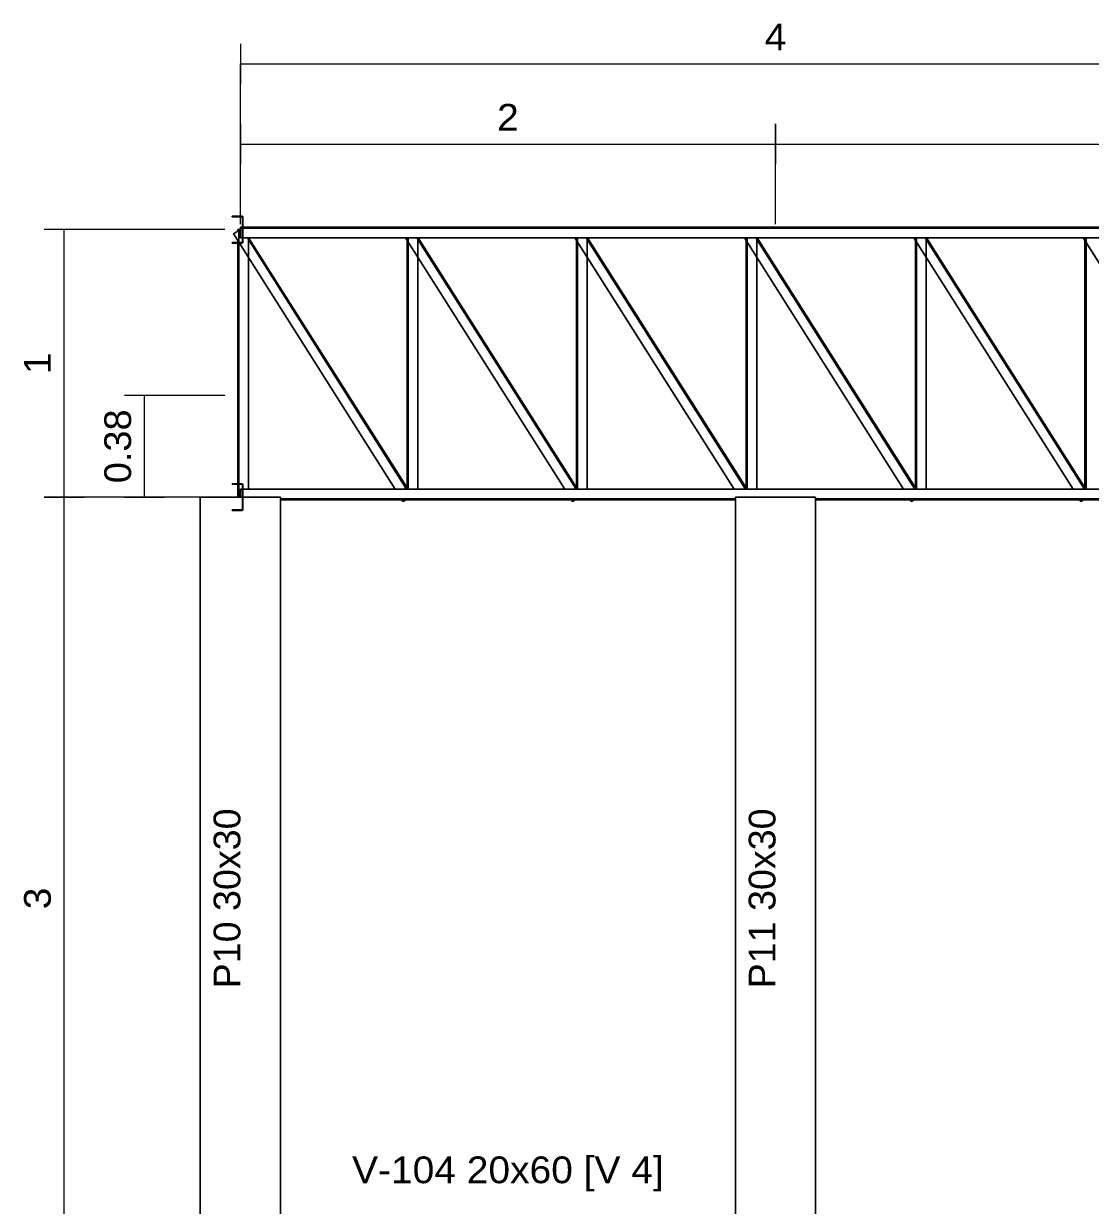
# Model space of a CAD drawing. Header units: millimetres. Extents: x 0 to 123, y 0 to 42.
# Drawn here: x 6.082 to 10.069, y 6.471 to 10.888 of the extents above; entities that cross this region are included whole.
import ezdxf
from ezdxf.enums import TextEntityAlignment as Align

# ---------------------------------------------------------------- set-up
doc = ezdxf.new("R2010")
doc.units = ezdxf.units.MM
for name, color, linetype, lineweight in [('BARRAS_DE_ACO', 7, 'Continuous', 0), ('BARRAS_DE_CONCRETO', 7, 'Continuous', 0), ('COTAS', 13, 'Continuous', 0), ('REFERENCIA_DAS_BARRAS', 2, 'Continuous', 0)]:
    doc.layers.add(name, color=color, linetype=linetype, lineweight=lineweight)
doc.styles.add('CYPETXT', font='arial.ttf', dxfattribs={"height": 0.2})

msp = doc.modelspace()

# ---------------------------------------------------------------- linework, layer by layer
at = {"layer": 'BARRAS_DE_ACO'}
for p, q in [((6.86182, 10.16804), (6.86182, 10.16604)), ((6.86182, 10.16604), (6.89782, 10.16604)), ((6.89782, 10.16804), (6.89935, 10.16774)), ((6.89782, 10.16604), (6.89859, 10.16589)), ((6.89859, 10.16589), (6.89923, 10.16546)), ((6.89923, 10.16546), (6.89967, 10.16481)), ((6.89935, 10.16774), (6.90065, 10.16687)), ((6.89967, 10.16481), (6.89982, 10.16404)), ((6.89982, 10.16404), (6.89982, 10.07204)), ((6.90152, 10.16557), (6.90065, 10.16687)), ((6.90065, 10.16687), (6.90152, 10.16557)), ((6.90182, 10.16404), (6.90152, 10.16557)), ((6.90152, 10.16557), (6.90182, 10.16404)), ((6.90182, 10.07204), (6.90182, 10.16404)), ((6.86673, 10.10201), (6.89204, 10.11804)), ((6.882, 10.11168), (6.882, 10.11804)), ((6.89204, 10.12782), (6.89982, 10.12782)), ((6.89982, 10.12782), (6.89204, 10.12782)), ((6.89982, 10.12752), (6.89204, 10.12752)), ((6.89982, 10.12665), (6.89204, 10.12665)), ((6.89204, 10.12582), (6.89204, 10.12567)), ((6.89204, 10.12536), (6.89204, 10.12524)), ((6.89982, 10.12536), (6.89204, 10.12536)), ((6.89204, 10.12536), (6.89204, 10.12524)), ((6.89204, 10.12524), (6.89204, 10.12536)), ((6.89204, 10.12459), (6.89204, 10.12536)), ((6.89204, 10.12524), (6.89204, 10.12536)), ((6.89204, 10.12524), (6.89204, 10.12536)), ((6.89982, 10.12382), (6.89204, 10.12382)), ((6.90182, 10.12782), (16.39204, 10.12782)), ((6.86673, 10.10201), (6.8823, 10.07743)), ((6.882, 10.07004), (6.882, 10.07791)), ((6.882, 10.07791), (6.882, 10.07004)), ((6.88261, 10.11207), (6.8823, 10.11188)), ((6.8823, 10.07004), (6.8823, 10.07743)), ((6.8823, 10.07743), (6.8823, 10.07004)), ((6.88316, 10.11242), (6.88359, 10.11269)), ((6.88317, 10.07004), (6.88317, 10.07606)), ((6.88317, 10.07606), (6.88317, 10.07004)), ((6.88317, 10.07606), (6.88447, 10.07401)), ((6.88447, 10.07004), (6.88447, 10.07401)), ((6.88447, 10.07401), (6.88447, 10.07004)), ((6.89982, 10.08782), (6.89204, 10.08782)), ((6.89204, 10.08782), (6.89982, 10.08782)), ((6.89982, 10.07204), (6.89967, 10.07128)), ((6.89967, 10.07128), (6.89982, 10.07204)), ((6.90152, 10.07051), (6.90182, 10.07204)), ((16.39204, 10.08782), (6.90182, 10.08782)), ((7.51339, 9.14826), (6.91833, 10.08782)), ((6.91833, 10.08782), (7.51339, 9.14826)), ((6.922, 9.14826), (6.922, 10.08782)), ((6.922, 10.08782), (6.922, 9.14826)), ((7.5165, 9.14863), (6.922, 10.08732)), ((6.922, 10.08732), (7.5165, 9.14863)), ((7.5152, 9.14826), (6.922, 10.0849)), ((6.922, 10.0849), (7.5152, 9.14826)), ((7.51563, 9.15162), (6.9227, 10.08782)), ((6.9227, 10.08782), (7.51563, 9.15162)), ((7.51533, 9.15267), (6.92306, 10.08782)), ((6.92306, 10.08782), (7.51533, 9.15267)), ((8.10411, 9.14826), (7.50905, 10.08782)), ((7.50905, 10.08782), (8.10411, 9.14826)), ((7.50905, 10.08782), (7.51533, 10.07791)), ((7.50905, 10.08782), (7.51533, 10.07791)), ((7.51533, 9.15267), (7.51533, 10.07791)), ((7.51533, 10.07791), (7.51533, 9.15267)), ((7.51563, 9.15162), (7.51563, 10.07743)), ((7.51563, 10.07743), (7.51563, 9.15162)), ((7.51563, 10.07743), (7.51595, 10.07693)), ((7.5165, 9.14863), (7.5165, 10.07606)), ((7.5165, 10.07606), (7.5165, 9.14863)), ((7.5165, 10.07606), (7.51774, 10.0741)), ((7.5178, 9.14826), (7.5178, 10.07401)), ((7.5178, 10.07401), (7.5178, 9.14826)), ((7.51933, 9.14826), (7.51933, 10.08782)), ((7.51933, 10.08782), (7.51933, 9.14826)), ((8.14672, 9.14826), (7.55166, 10.08782)), ((7.55166, 10.08782), (8.14672, 9.14826)), ((7.55533, 9.14826), (7.55533, 10.08782)), ((7.55533, 10.08782), (7.55533, 9.14826)), ((8.14983, 9.14863), (7.55533, 10.08732)), ((7.55533, 10.08732), (8.14983, 9.14863)), ((8.14853, 9.14826), (7.55533, 10.0849)), ((7.55533, 10.0849), (8.14853, 9.14826)), ((8.14897, 9.15162), (7.55604, 10.08782)), ((7.55604, 10.08782), (8.14897, 9.15162)), ((8.14866, 9.15267), (7.5564, 10.08782)), ((7.5564, 10.08782), (8.14866, 9.15267)), ((7.5564, 10.08782), (8.14866, 9.15267)), ((8.73744, 9.14826), (8.14238, 10.08782)), ((8.14238, 10.08782), (8.73744, 9.14826)), ((8.14238, 10.08782), (8.14866, 10.07791)), ((8.14238, 10.08782), (8.14866, 10.07791)), ((8.14866, 9.15267), (8.14866, 10.07791)), ((8.14866, 10.07791), (8.14866, 9.15267)), ((8.14897, 9.15162), (8.14897, 10.07743)), ((8.14897, 10.07743), (8.14897, 9.15162)), ((8.14897, 10.07743), (8.14928, 10.07693)), ((8.14983, 9.14863), (8.14983, 10.07606)), ((8.14983, 10.07606), (8.14983, 9.14863)), ((8.14983, 10.07606), (8.15113, 10.07401)), ((8.15113, 9.14826), (8.15113, 10.07401)), ((8.15113, 10.07401), (8.15113, 9.14826)), ((8.15266, 9.14826), (8.15266, 10.08782)), ((8.15266, 10.08782), (8.15266, 9.14826)), ((8.78005, 9.14826), (8.185, 10.08782)), ((8.185, 10.08782), (8.78005, 9.14826)), ((8.18866, 9.14826), (8.18866, 10.08782)), ((8.18866, 10.08782), (8.18866, 9.14826)), ((8.78317, 9.14863), (8.18866, 10.08732)), ((8.18866, 10.08732), (8.78317, 9.14863)), ((8.78187, 9.14826), (8.18866, 10.0849)), ((8.18866, 10.0849), (8.78187, 9.14826)), ((8.7823, 9.15162), (8.18937, 10.08782)), ((8.18937, 10.08782), (8.7823, 9.15162)), ((8.782, 9.15267), (8.18973, 10.08782)), ((8.18973, 10.08782), (8.782, 9.15267)), ((8.77572, 10.08782), (9.37077, 9.14826)), ((8.77572, 10.08782), (8.7823, 10.07743)), ((8.782, 9.15267), (8.782, 10.07791)), ((8.782, 10.07791), (8.782, 9.15267)), ((8.7823, 9.15162), (8.7823, 10.07743)), ((8.7823, 10.07743), (8.7823, 9.15162)), ((8.78317, 9.14863), (8.78317, 10.07606)), ((8.78317, 10.07606), (8.78317, 9.14863)), ((8.78317, 10.07606), (8.78441, 10.0741)), ((8.78447, 9.14826), (8.78447, 10.07401)), ((8.78447, 10.07401), (8.78447, 9.14826)), ((8.78447, 10.07401), (8.7857, 10.07207)), ((8.786, 9.14826), (8.786, 10.08782)), ((8.786, 10.08782), (8.786, 9.14826)), ((9.41339, 9.14826), (8.81833, 10.08782)), ((8.81833, 10.08782), (9.41339, 9.14826)), ((8.822, 9.14826), (8.822, 10.08782)), ((8.822, 10.08782), (8.822, 9.14826)), ((9.4165, 9.14863), (8.822, 10.08732)), ((8.822, 10.08732), (9.4165, 9.14863)), ((9.4152, 9.14826), (8.822, 10.0849)), ((8.822, 10.0849), (9.4152, 9.14826)), ((9.41563, 9.15162), (8.8227, 10.08782)), ((8.8227, 10.08782), (9.41563, 9.15162)), ((9.41533, 9.15267), (8.82306, 10.08782)), ((8.82306, 10.08782), (9.41533, 9.15267)), ((10.00411, 9.14826), (9.40905, 10.08782)), ((9.40905, 10.08782), (10.00411, 9.14826)), ((9.40905, 10.08782), (9.41533, 10.07791)), ((9.40905, 10.08782), (9.41533, 10.07791)), ((9.41533, 9.15267), (9.41533, 10.07791)), ((9.41533, 10.07791), (9.41533, 9.15267)), ((9.41563, 9.15162), (9.41563, 10.07743)), ((9.41563, 10.07743), (9.41563, 9.15162)), ((9.41563, 10.07743), (9.41595, 10.07693)), ((9.41647, 10.07612), (9.41774, 10.0741)), ((9.4165, 9.14863), (9.4165, 10.07606)), ((9.4165, 10.07606), (9.4165, 9.14863)), ((9.4178, 9.14826), (9.4178, 10.07401)), ((9.4178, 10.07401), (9.4178, 9.14826)), ((9.4178, 10.07401), (9.41903, 10.07207)), ((9.41933, 9.14826), (9.41933, 10.08782)), ((9.41933, 10.08782), (9.41933, 9.14826)), ((10.04672, 9.14826), (9.45166, 10.08782)), ((9.45166, 10.08782), (10.04672, 9.14826)), ((9.45533, 9.14826), (9.45533, 10.08782)), ((9.45533, 10.08782), (9.45533, 9.14826)), ((10.04983, 9.14863), (9.45533, 10.08732)), ((9.45533, 10.08732), (10.04983, 9.14863)), ((10.04853, 9.14826), (9.45533, 10.0849)), ((9.45533, 10.0849), (10.04853, 9.14826)), ((10.04897, 9.15162), (9.45604, 10.08782)), ((9.45604, 10.08782), (10.04897, 9.15162)), ((10.04866, 9.15267), (9.4564, 10.08782)), ((9.4564, 10.08782), (10.04866, 9.15267)), ((10.04238, 10.08782), (10.63744, 9.14826)), ((10.04238, 10.08782), (10.04866, 10.07791)), ((10.04238, 10.08782), (10.04866, 10.07791)), ((10.04238, 10.08782), (10.04897, 10.07743)), ((10.04866, 9.15267), (10.04866, 10.07791)), ((10.04866, 10.07791), (10.04866, 9.15267)), ((10.04897, 9.15162), (10.04897, 10.07743)), ((10.04897, 10.07743), (10.04897, 9.15162)), ((10.04983, 9.14863), (10.04983, 10.07606)), ((10.04983, 10.07606), (10.04983, 9.14863)), ((10.04983, 10.07606), (10.05108, 10.0741)), ((10.05113, 9.14826), (10.05113, 10.07401)), ((10.05113, 10.07401), (10.05113, 9.14826)), ((10.05113, 10.07401), (10.05236, 10.07207)), ((10.05266, 9.14826), (10.05266, 10.08782)), ((10.05266, 10.08782), (10.05266, 9.14826)), ((6.882, 10.07004), (6.86182, 10.07004)), ((6.86182, 10.07004), (6.86182, 10.06804)), ((6.89782, 10.07004), (6.86182, 10.07004)), ((6.86182, 10.07004), (6.89771, 10.07004)), ((6.882, 9.16804), (6.882, 10.06804)), ((6.882, 10.06804), (6.882, 9.16804)), ((6.8823, 9.16804), (6.8823, 10.06804)), ((6.8823, 10.06804), (6.8823, 9.16804)), ((6.88317, 9.16804), (6.88317, 10.06804)), ((6.88317, 10.06804), (6.88317, 9.16804)), ((6.88447, 9.16804), (6.88447, 10.06804)), ((6.88447, 10.06804), (6.88447, 9.16804)), ((6.886, 9.16804), (6.886, 10.06804)), ((6.886, 10.06804), (6.886, 9.16804)), ((7.47077, 9.14826), (6.88825, 10.06804)), ((6.88825, 10.06804), (7.47077, 9.14826)), ((6.89859, 10.07019), (6.89782, 10.07004)), ((6.89782, 10.07004), (6.89858, 10.07019)), ((6.89923, 10.07063), (6.89859, 10.07019)), ((6.89859, 10.07019), (6.89923, 10.07063)), ((6.89967, 10.07128), (6.89923, 10.07063)), ((6.89923, 10.07063), (6.89967, 10.07128)), ((6.89935, 10.06835), (6.90065, 10.06921)), ((6.90065, 10.06921), (6.90152, 10.07051)), ((8.18866, 10.01475), (8.73744, 9.14826)), ((8.18866, 10.01475), (8.73744, 9.14826)), ((8.18866, 10.01475), (8.73744, 9.14826)), ((8.18866, 10.01475), (8.73744, 9.14826)), ((8.18866, 10.01475), (8.73744, 9.14826)), ((6.882, 9.16804), (6.86182, 9.16804)), ((6.86182, 9.16804), (6.86182, 9.16604)), ((6.86182, 9.16604), (6.89782, 9.16604)), ((6.882, 9.16804), (6.89771, 9.16804)), ((6.882, 9.11804), (6.882, 9.16604)), ((6.882, 9.16604), (6.882, 9.11804)), ((6.8823, 9.11804), (6.8823, 9.16604)), ((6.8823, 9.16604), (6.8823, 9.11804)), ((6.88317, 9.11804), (6.88317, 9.16604)), ((6.88317, 9.16604), (6.88317, 9.11804)), ((6.88447, 9.11804), (6.88447, 9.16604)), ((6.88447, 9.16604), (6.88447, 9.11804)), ((6.886, 9.11804), (6.886, 9.16604)), ((6.886, 9.16604), (6.886, 9.11804)), ((6.89204, 9.14826), (6.89982, 9.14826)), ((6.89204, 9.14826), (6.89204, 9.11804)), ((6.89982, 9.14826), (6.89204, 9.14826)), ((6.89204, 9.11804), (6.89204, 9.14826)), ((6.89782, 9.16604), (6.89859, 9.16589)), ((6.89782, 9.16604), (6.89859, 9.16589)), ((6.89859, 9.16589), (6.89923, 9.16546)), ((6.89923, 9.16546), (6.89967, 9.16481)), ((6.89935, 9.16774), (6.90065, 9.16687)), ((6.89967, 9.16481), (6.89982, 9.16404)), ((6.89982, 9.16404), (6.89982, 9.07204)), ((6.90152, 9.16557), (6.90065, 9.16687)), ((6.90065, 9.16687), (6.90151, 9.16558)), ((6.90182, 9.16404), (6.90152, 9.16557)), ((6.90152, 9.16557), (6.90182, 9.16405)), ((6.90182, 9.07204), (6.90182, 9.16404)), ((6.90182, 9.14826), (16.39204, 9.14826)), ((7.51563, 9.15165), (7.51563, 9.15162)), ((7.51648, 9.14871), (7.5165, 9.14863)), ((8.14896, 9.15165), (8.14897, 9.15162)), ((8.14981, 9.14871), (8.14983, 9.14863)), ((8.78229, 9.15165), (8.7823, 9.15162)), ((8.78315, 9.14871), (8.78317, 9.14863)), ((9.41563, 9.15165), (9.41563, 9.15162)), ((9.41648, 9.14871), (9.4165, 9.14863)), ((10.04896, 9.15165), (10.04897, 9.15162)), ((10.04981, 9.14871), (10.04983, 9.14863)), ((7.04204, 9.11226), (8.74204, 9.11226)), ((8.74204, 9.11226), (7.04204, 9.11226)), ((7.04204, 9.11073), (8.74204, 9.11073)), ((8.74204, 9.11073), (7.04204, 9.11073)), ((7.04204, 9.10943), (8.74204, 9.10943)), ((8.74204, 9.10943), (7.04204, 9.10943)), ((7.04204, 9.10857), (8.74204, 9.10857)), ((8.74204, 9.10857), (7.04204, 9.10857)), ((7.04204, 9.10826), (7.49611, 9.10826)), ((7.49611, 9.10826), (7.04204, 9.10826)), ((7.50006, 9.10201), (7.49592, 9.10856)), ((7.49592, 9.10856), (7.50006, 9.10201)), ((7.50006, 9.10201), (7.49611, 9.10826)), ((7.50006, 9.10201), (7.5104, 9.10856)), ((7.5104, 9.10856), (7.50006, 9.10201)), ((7.50993, 9.10826), (7.51019, 9.10843)), ((7.50993, 9.10826), (8.12944, 9.10826)), ((8.12944, 9.10826), (7.50993, 9.10826)), ((8.1334, 9.10201), (8.12925, 9.10856)), ((8.12925, 9.10856), (8.1334, 9.10201)), ((8.12944, 9.10826), (8.1334, 9.10201)), ((8.12944, 9.10826), (8.1334, 9.10201)), ((8.12944, 9.10826), (8.1334, 9.10201)), ((8.12944, 9.10826), (8.1334, 9.10201)), ((8.14373, 9.10856), (8.1334, 9.10201)), ((8.14326, 9.10826), (8.14352, 9.10843)), ((8.14326, 9.10826), (8.74204, 9.10826)), ((8.74204, 9.10826), (8.14326, 9.10826)), ((9.04204, 9.11226), (12.74204, 9.11226)), ((12.74204, 9.11226), (9.04204, 9.11226)), ((9.04204, 9.11073), (12.74204, 9.11073)), ((12.74204, 9.11073), (9.04204, 9.11073)), ((9.04204, 9.10943), (12.74204, 9.10943)), ((12.74204, 9.10943), (9.04204, 9.10943)), ((9.04204, 9.10857), (12.74204, 9.10857)), ((12.74204, 9.10857), (9.04204, 9.10857)), ((9.04204, 9.10826), (9.39611, 9.10826)), ((9.39611, 9.10826), (9.04204, 9.10826)), ((9.40006, 9.10201), (9.39592, 9.10856)), ((9.39592, 9.10856), (9.40006, 9.10201)), ((9.39611, 9.10826), (9.40006, 9.10201)), ((9.39611, 9.10826), (9.40006, 9.10201)), ((9.39611, 9.10826), (9.40006, 9.10201)), ((9.39611, 9.10826), (9.40006, 9.10201)), ((9.4104, 9.10856), (9.40006, 9.10201)), ((9.40993, 9.10826), (9.41019, 9.10843)), ((9.40993, 9.10826), (10.02944, 9.10826)), ((10.02944, 9.10826), (9.40993, 9.10826)), ((10.0334, 9.10201), (10.02925, 9.10856)), ((10.02925, 9.10856), (10.0334, 9.10201)), ((10.0334, 9.10201), (10.02944, 9.10826)), ((10.02944, 9.10826), (10.0334, 9.10201)), ((10.02944, 9.10826), (10.0334, 9.10201)), ((10.02944, 9.10826), (10.0334, 9.10201)), ((10.02944, 9.10826), (10.0334, 9.10201)), ((10.04373, 9.10856), (10.0334, 9.10201)), ((10.04326, 9.10826), (10.04352, 9.10843)), ((10.04326, 9.10826), (10.66277, 9.10826)), ((10.66277, 9.10826), (10.04326, 9.10826)), ((6.86182, 9.07004), (6.86182, 9.06804)), ((6.89782, 9.07004), (6.86182, 9.07004)), ((6.86182, 9.07004), (6.89746, 9.07004)), ((6.89859, 9.07019), (6.89782, 9.07004)), ((6.89782, 9.07004), (6.89858, 9.07019)), ((6.89923, 9.07063), (6.89859, 9.07019)), ((6.89859, 9.07019), (6.89923, 9.07062)), ((6.89967, 9.07128), (6.89923, 9.07063)), ((6.89923, 9.07063), (6.89966, 9.07127)), ((6.89935, 9.06835), (6.90065, 9.06921)), ((6.89982, 9.07204), (6.89967, 9.07128)), ((6.89967, 9.07128), (6.89982, 9.07203)), ((6.90065, 9.06921), (6.90152, 9.07051)), ((6.90152, 9.07051), (6.90182, 9.07204))]:
    msp.add_line(p, q, dxfattribs=at)
for points in [[(6.89782, 10.07004), (6.89859, 10.07019), (6.89923, 10.07063), (6.89967, 10.07128), (6.89982, 10.07204), (6.89982, 10.16404), (6.89967, 10.16481), (6.89923, 10.16546), (6.89859, 10.16589), (6.89782, 10.16604), (6.86182, 10.16604), (6.86182, 10.16804), (6.89782, 10.16804), (6.86182, 10.16804)], [(6.90065, 10.16687), (6.89935, 10.16774), (6.89782, 10.16804), (6.86182, 10.16804)], [(6.90182, 10.16404), (6.90182, 10.07204), (6.90152, 10.07051), (6.90065, 10.06921), (6.89935, 10.06835), (6.89782, 10.06804), (6.86182, 10.06804), (6.86182, 10.07004), (6.89782, 10.07004)], [(6.89204, 10.11804), (6.86673, 10.10201), (6.88698, 10.07004)], [(6.8823, 10.11188), (6.8823, 10.11804), (6.882, 10.11804), (6.882, 10.11168)], [(6.882, 10.11804), (6.8823, 10.11804), (6.88317, 10.11804), (6.88447, 10.11804), (6.886, 10.11804), (6.89204, 10.11804)], [(6.88317, 10.11242), (6.88317, 10.11804), (6.8823, 10.11804), (6.8823, 10.11188)], [(6.88447, 10.11325), (6.88447, 10.11804), (6.88317, 10.11804), (6.88317, 10.11242)], [(6.886, 10.07004), (6.886, 10.11804), (6.88447, 10.11804), (6.88447, 10.11325)], [(6.89204, 10.11804), (6.886, 10.11804), (6.886, 10.07004)], [(6.89204, 10.12782), (6.89204, 10.12752), (6.89982, 10.12752)], [(6.89204, 10.12665), (6.89204, 10.12752), (6.89204, 10.12782)], [(6.89204, 10.12752), (6.89204, 10.12665), (6.89982, 10.12665)], [(6.89204, 10.12665), (6.89204, 10.12536), (6.89982, 10.12536)], [(6.89204, 10.08782), (6.89204, 10.12382), (6.89204, 10.12536), (6.89204, 10.12665)], [(6.89204, 10.12536), (6.89204, 10.12382), (6.89982, 10.12382)], [(6.89204, 10.12382), (6.89204, 10.08782), (6.89982, 10.08782)], [(6.90182, 10.12752), (16.39204, 10.12752), (16.39204, 10.12782), (6.90182, 10.12782)], [(6.90182, 10.12665), (16.39204, 10.12665), (16.39204, 10.12752), (6.90182, 10.12752)], [(6.90182, 10.12536), (16.39204, 10.12536), (16.39204, 10.12665), (6.90182, 10.12665)], [(6.90182, 10.12382), (16.39204, 10.12382), (16.39204, 10.12536), (6.90182, 10.12536)], [(6.90182, 10.08782), (16.39204, 10.08782), (16.39204, 10.12382), (6.90182, 10.12382)], [(6.88698, 10.07004), (6.86673, 10.10201), (6.88261, 10.07693)], [(9.37077, 9.14826), (8.77572, 10.08782), (8.78261, 10.07693)], [(10.63744, 9.14826), (10.04238, 10.08782), (10.04897, 10.07743)], [(6.86182, 10.06804), (6.89782, 10.06804), (6.89935, 10.06835)], [(6.89782, 9.07004), (6.89859, 9.07019), (6.89923, 9.07063), (6.89967, 9.07128), (6.89982, 9.07204), (6.89982, 9.16404), (6.89967, 9.16481), (6.89923, 9.16546), (6.89859, 9.16589), (6.89782, 9.16604), (6.86182, 9.16604), (6.86182, 9.16804), (6.89782, 9.16804)], [(6.89782, 9.16804), (6.89935, 9.16774), (6.90065, 9.16687), (6.90152, 9.16557), (6.90182, 9.16404), (6.90182, 9.07204), (6.90152, 9.07051), (6.90065, 9.06921), (6.89935, 9.06835), (6.89782, 9.06804), (6.86182, 9.06804), (6.86182, 9.07004), (6.89782, 9.07004)], [(6.90065, 9.16687), (6.89935, 9.16774), (6.89782, 9.16804), (6.86182, 9.16804)], [(16.39204, 9.11804), (16.39204, 9.14826), (6.90182, 9.14826)], [(7.51563, 9.15165), (7.51534, 9.15263), (7.51533, 9.15267)], [(7.51648, 9.14871), (7.51566, 9.15152), (7.51563, 9.15162)], [(7.51661, 9.14826), (7.51654, 9.14849), (7.5165, 9.14863)], [(8.14896, 9.15165), (8.14867, 9.15263), (8.14866, 9.15267)], [(8.14981, 9.14871), (8.149, 9.15152), (8.14897, 9.15162)], [(8.14994, 9.14826), (8.14987, 9.14849), (8.14983, 9.14863)], [(8.78229, 9.15165), (8.78201, 9.15263), (8.782, 9.15267)], [(8.78315, 9.14871), (8.78233, 9.15152), (8.7823, 9.15162)], [(8.78327, 9.14826), (8.78321, 9.14849), (8.78317, 9.14863)], [(9.41563, 9.15165), (9.41534, 9.15263), (9.41533, 9.15267)], [(9.41648, 9.14871), (9.41566, 9.15152), (9.41563, 9.15162)], [(9.41661, 9.14826), (9.41654, 9.14849), (9.4165, 9.14863)], [(10.04896, 9.15165), (10.04867, 9.15263), (10.04866, 9.15267)], [(10.04981, 9.14871), (10.049, 9.15152), (10.04897, 9.15162)], [(10.04994, 9.14826), (10.04987, 9.14849), (10.04983, 9.14863)], [(7.5104, 9.10856), (7.49619, 9.10856), (7.49592, 9.10856)], [(8.14373, 9.10856), (8.12953, 9.10856), (8.12925, 9.10856)], [(8.12944, 9.10826), (8.1334, 9.10201), (8.14373, 9.10856)], [(9.4104, 9.10856), (9.39619, 9.10856), (9.39592, 9.10856)], [(9.39611, 9.10826), (9.40006, 9.10201), (9.4104, 9.10856)], [(10.04373, 9.10856), (10.02953, 9.10856), (10.02925, 9.10856)], [(10.02944, 9.10826), (10.0334, 9.10201), (10.04373, 9.10856)], [(6.86182, 9.06804), (6.89782, 9.06804), (6.89935, 9.06835)]]:
    msp.add_lwpolyline(points, dxfattribs=at)
for points in [[(6.89782, 10.16804), (6.89935, 10.16774), (6.89782, 10.16804)], [(6.89935, 10.16774), (6.90065, 10.16687), (6.89935, 10.16774)], [(6.90065, 10.16687), (6.90152, 10.16557), (6.90065, 10.16687)], [(6.90152, 10.16557), (6.90182, 10.16404), (6.90152, 10.16557)], [(6.89204, 10.12582), (6.89204, 10.12567), (6.89204, 10.12582)], [(7.51533, 9.15267), (6.92306, 10.08782), (7.51533, 9.15267)], [(7.51533, 10.07791), (7.50905, 10.08782), (7.51533, 10.07791)], [(8.14866, 10.07791), (8.14238, 10.08782), (8.14866, 10.07791)], [(8.782, 9.15267), (8.18973, 10.08782), (8.782, 9.15267)], [(9.41533, 9.15267), (8.82306, 10.08782), (9.41533, 9.15267)], [(9.41533, 10.07791), (9.40905, 10.08782), (9.41533, 10.07791)], [(10.04866, 9.15267), (9.4564, 10.08782), (10.04866, 9.15267)], [(10.04866, 10.07791), (10.04238, 10.08782), (10.04866, 10.07791)]]:
    msp.add_lwpolyline(points, close=True, dxfattribs=at)
at = {"layer": 'BARRAS_DE_CONCRETO'}
for p, q in [((6.74204, 3.11804), (6.74204, 9.11804)), ((6.74204, 9.11804), (6.89982, 9.11804)), ((6.882, 9.11804), (6.74204, 9.11804)), ((6.74204, 9.11804), (6.882, 9.11804)), ((6.90182, 9.11804), (7.04204, 9.11804)), ((7.04204, 9.11804), (7.04204, 3.11804)), ((8.74204, 3.11804), (8.74204, 9.11804)), ((8.74204, 9.11804), (9.04204, 9.11804)), ((8.94204, 9.11804), (9.04204, 9.11804)), ((9.04204, 9.11804), (9.04204, 3.11804))]:
    msp.add_line(p, q, dxfattribs=at)
for points in [[(6.74204, 3.11804), (7.04204, 3.11804), (7.04204, 9.11804), (6.90182, 9.11804)], [(6.89982, 9.11804), (6.74204, 9.11804), (6.74204, 3.11804)]]:
    msp.add_lwpolyline(points, dxfattribs=at)
msp.add_lwpolyline([(8.74204, 3.11804), (9.04204, 3.11804), (9.04204, 9.11804), (8.74204, 9.11804), (8.74204, 3.11804)], close=True, dxfattribs=at)
at = {"layer": 'COTAS'}
for p, q in [((6.89204, 10.81304), (6.89204, 10.66304)), ((6.89204, 10.73804), (10.89204, 10.73804)), ((6.89204, 10.13804), (6.89204, 10.73804)), ((6.89204, 10.51304), (6.89204, 10.36304)), ((8.89204, 10.51304), (8.89204, 10.36304)), ((8.89204, 10.36304), (8.89204, 10.51304)), ((6.89204, 10.43804), (8.89204, 10.43804)), ((8.89204, 10.43804), (12.89204, 10.43804)), ((8.89204, 10.13804), (8.89204, 10.43804)), ((6.30854, 10.11804), (6.15854, 10.11804)), ((6.23354, 9.11804), (6.23354, 10.11804)), ((6.83354, 10.11804), (6.23354, 10.11804)), ((6.60854, 9.49804), (6.45854, 9.49804)), ((6.53354, 9.11804), (6.53354, 9.49804)), ((6.83354, 9.49804), (6.53354, 9.49804)), ((6.30854, 9.11804), (6.15854, 9.11804)), ((6.15854, 9.11804), (6.30854, 9.11804)), ((6.23354, 6.11804), (6.23354, 9.11804)), ((6.83354, 9.11804), (6.23354, 9.11804)), ((6.45854, 9.11804), (6.60854, 9.11804))]:
    msp.add_line(p, q, dxfattribs=at)

# ---------------------------------------------------------------- texts
at = {"layer": 'COTAS', "style": 'CYPETXT', "width": 1.042546}
for s, p, p2 in [('4', (8.85154, 10.78804), (8.93254, 10.78804)), ('2', (7.85154, 10.48804), (7.93254, 10.48804))]:
    msp.add_text(s, height=0.1, dxfattribs=at).set_placement(p, p2, align=Align.FIT)
at = {"layer": 'COTAS', "style": 'CYPETXT'}
for s, width, p, p2 in [('1', 1.042546, (6.18354, 9.57754), (6.18354, 9.65854)), ('0.38', 1.015093, (6.48354, 9.17004), (6.48354, 9.44604)), ('3', 1.042546, (6.18354, 7.57754), (6.18354, 7.65854))]:
    msp.add_text(s, height=0.1, rotation=90, dxfattribs=dict(at, width=width)).set_placement(p, p2, align=Align.FIT)
at = {"layer": 'REFERENCIA_DAS_BARRAS', "color": 1, "style": 'CYPETXT', "width": 1.007024}
for s, p, p2 in [('P10 30x30', (6.89204, 7.28171), (6.89204, 7.95441)), ('P11 30x30', (8.89204, 7.28171), (8.89204, 7.95441))]:
    msp.add_text(s, height=0.1, rotation=90, dxfattribs=at).set_placement(p, p2, align=Align.FIT)
at = {"layer": 'REFERENCIA_DAS_BARRAS', "color": 1, "style": 'CYPETXT', "width": 1.041689}
msp.add_text('V-104 20x60 [V 4]', height=0.1, dxfattribs=at).set_placement((7.30952, 6.55345), (8.47449, 6.55345), align=Align.FIT)

doc.saveas('drawing.dxf')
